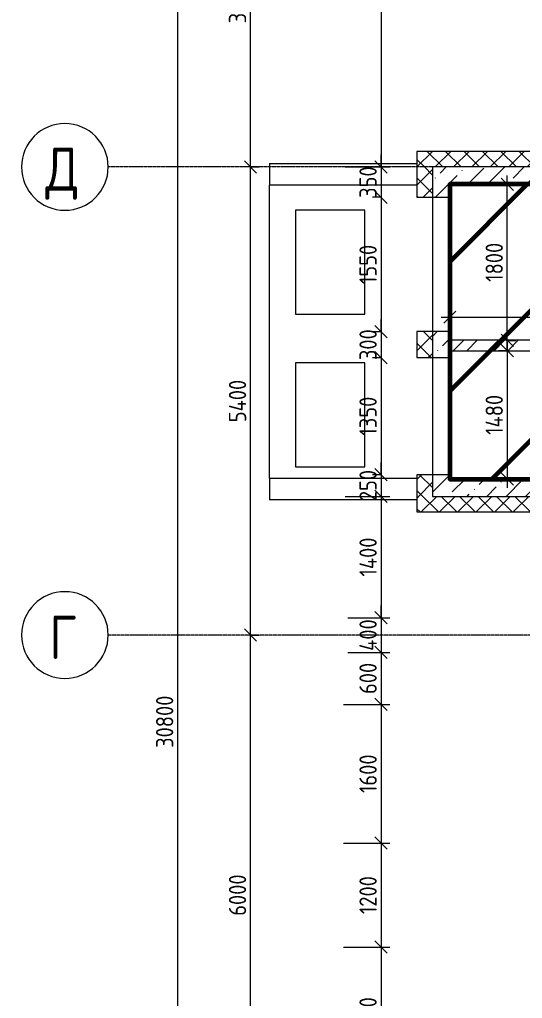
# Model space of a CAD drawing. Header units: millimetres. Extents: x -56773 to 323062, y -262288 to 76460.
# Drawn here: x -24978 to -19179, y -43652 to -32360 of the extents above; entities that cross this region are included whole.
import ezdxf

# ---------------------------------------------------------------- set-up
doc = ezdxf.new("R2010")
doc.units = ezdxf.units.MM
doc.linetypes.add('ADSK_Линия сетки', pattern=[25, 20, -2.5, 0, -2.5])
for name, color, linetype, lineweight in [('1.1) Шлифовка потолка', 5, 'Continuous', 60), ('Лестницы', 7, 'Continuous', 9), ('Оси', 7, 'Continuous', 9), ('Перекрытие', 7, 'Continuous', 18), ('Размеры', 7, 'Continuous', 9), ('Стены внутренние', 7, 'Continuous', 18), ('Стены наружные', 7, 'Continuous', 18), ('Стены несущие', 7, 'Continuous', 30), ('Стены отделка', 7, 'Continuous', 30), ('Стены штриховка', 7, 'Continuous', 9)]:
    doc.layers.add(name, color=color, linetype=linetype, lineweight=lineweight)
doc.styles.add('GOST Common', font='', dxfattribs={"width": 0.9, "height": 500})
doc.styles.add('GOST Common_3', font='', dxfattribs={"width": 0.9, "height": 200})
doc.styles.get('GOST Common').set_extended_font_data('GOST Common')
doc.styles.get('GOST Common_3').set_extended_font_data('GOST Common')
doc.dimstyles.new('ADSK_Основной_2_0', dxfattribs={"dimscale": 304.8, "dimtxt": 201.142999, "dimasz": 0.463911, "dimexe": 0.328084, "dimexo": 0.328084, "dimgap": 0.164042, "dimtad": 1, "dimdec": 3, "dimrnd": 0.001, "dimdsep": 46, "dimtxsty": 'GOST Common_3', "dimblk1": 'OBLIQUE', "dimblk2": 'OBLIQUE', "dimsah": 1, "dimcen": 0.09, "dimdle": 0.328084, "dimazin": 2, "dimtfac": 1, "dimtdec": 4, "dimtix": 1, "dimtmove": 0, "dimatfit": 3, "dimfxl": 1, "dimtvp": 1, "dimtolj": 1, "dimtzin": 0, "dimlwd": 20, "dimlwe": 20, "dimarcsym": 2})
pattern_1 = [(45, (1283.93, -48864.63), (84.1895, 308.69595), [396.875, -79.375, 3.353, -76.022])]
pattern_2 = [(45, (1283.93, -48864.63), (-106.066, 106.066), []), (135, (1283.93, -48864.63), (-106.066, -106.066), [])]

# ---------------------------------------------------------------- blocks, each defined once
blk = doc.blocks.new('Ось сетки - Круг_Ø10 мм-8259-Кладочный план 1-го этажа')
at = {"layer": 'Оси', "lineweight": 20}
for start, end in [(360, 180), (180, 360)]:
    blk.add_arc((0, 0), 5, start, end, dxfattribs=at)
blk = doc.blocks.new('_Oblique')
at = {"color": 0, "linetype": 'ByBlock', "lineweight": -2}
blk.add_line((-0.5, -0.5), (0.5, 0.5), dxfattribs=at)
blk = doc.blocks.new('*D4370')
at = {"layer": 'Defpoints', "color": 0, "transparency": 16777216}
for p in [(-22415, -39460), (-22315, -39460), (-22415, -45460)]:
    blk.add_point(p, dxfattribs=at)
at = {"layer": 'Размеры', "color": 0, "lineweight": 20, "transparency": 16777216}
for p, q in [((-22315, -45560), (-22315, -39360)), ((-22315, -39460), (-22215, -39460)), ((-22315, -45460), (-22215, -45460))]:
    blk.add_line(p, q, dxfattribs=at)
at = {"layer": 'Размеры', "color": 0, "lineweight": 20, "transparency": 16777216, "xscale": 141.4, "yscale": 141.4, "zscale": 141.4}
for p, rotation in [((-22315, -39460), 90), ((-22315, -45460), 270)]:
    blk.add_blockref('_Oblique', p, dxfattribs=dict(at, rotation=rotation))
at = {"layer": 'Размеры', "color": 0, "lineweight": 9, "transparency": 16777216, "insert": (-22465, -42460), "char_height": 200, "width": 605.47, "attachment_point": 5, "rotation": 90, "style": 'GOST Common_3'}
blk.add_mtext('\\A1;6000', dxfattribs=at)
blk = doc.blocks.new('*D4371')
at = {"layer": 'Defpoints', "color": 0, "transparency": 16777216}
for p in [(-22415, -34060), (-22315, -34060), (-22415, -39460)]:
    blk.add_point(p, dxfattribs=at)
at = {"layer": 'Размеры', "color": 0, "lineweight": 20, "transparency": 16777216}
for p, q in [((-22315, -39560), (-22315, -33960)), ((-22315, -34060), (-22215, -34060)), ((-22315, -39460), (-22215, -39460))]:
    blk.add_line(p, q, dxfattribs=at)
at = {"layer": 'Размеры', "color": 0, "lineweight": 20, "transparency": 16777216, "xscale": 141.4, "yscale": 141.4, "zscale": 141.4}
for p, rotation in [((-22315, -34060), 90), ((-22315, -39460), 270)]:
    blk.add_blockref('_Oblique', p, dxfattribs=dict(at, rotation=rotation))
at = {"layer": 'Размеры', "color": 0, "lineweight": 9, "transparency": 16777216, "insert": (-22465, -36760), "char_height": 200, "width": 625.93, "attachment_point": 5, "rotation": 90, "style": 'GOST Common_3'}
blk.add_mtext('\\A1;5400', dxfattribs=at)
blk = doc.blocks.new('*D4372')
at = {"layer": 'Defpoints', "color": 0, "transparency": 16777216}
for p in [(-22415, -30260), (-22315, -30260), (-22415, -34060)]:
    blk.add_point(p, dxfattribs=at)
at = {"layer": 'Размеры', "color": 0, "lineweight": 20, "transparency": 16777216}
for p, q in [((-22315, -34160), (-22315, -30160)), ((-22315, -30260), (-22215, -30260)), ((-22315, -34060), (-22215, -34060))]:
    blk.add_line(p, q, dxfattribs=at)
at = {"layer": 'Размеры', "color": 0, "lineweight": 20, "transparency": 16777216, "xscale": 141.4, "yscale": 141.4, "zscale": 141.4}
for p, rotation in [((-22315, -30260), 90), ((-22315, -34060), 270)]:
    blk.add_blockref('_Oblique', p, dxfattribs=dict(at, rotation=rotation))
at = {"layer": 'Размеры', "color": 0, "lineweight": 9, "transparency": 16777216, "insert": (-22465, -32160), "char_height": 200, "width": 605.47, "attachment_point": 5, "rotation": 90, "style": 'GOST Common_3'}
blk.add_mtext('\\A1;3800', dxfattribs=at)
blk = doc.blocks.new('*D4374')
at = {"layer": 'Defpoints', "color": 0, "transparency": 16777216}
for p in [(-23255, -25060), (-23155, -25060), (-23255, -55860)]:
    blk.add_point(p, dxfattribs=at)
at = {"layer": 'Размеры', "color": 0, "lineweight": 20, "transparency": 16777216}
for p, q in [((-23155, -55960), (-23155, -24960)), ((-23155, -25060), (-23055, -25060)), ((-23155, -55860), (-23055, -55860))]:
    blk.add_line(p, q, dxfattribs=at)
at = {"layer": 'Размеры', "color": 0, "lineweight": 20, "transparency": 16777216, "xscale": 141.4, "yscale": 141.4, "zscale": 141.4}
for p, rotation in [((-23155, -25060), 90), ((-23155, -55860), 270)]:
    blk.add_blockref('_Oblique', p, dxfattribs=dict(at, rotation=rotation))
at = {"layer": 'Размеры', "color": 0, "lineweight": 9, "transparency": 16777216, "insert": (-23305, -40460), "char_height": 200, "width": 756.84, "attachment_point": 5, "rotation": 90, "style": 'GOST Common_3'}
blk.add_mtext('\\A1;30800', dxfattribs=at)
blk = doc.blocks.new('*D4272')
at = {"layer": 'Defpoints', "color": 0, "transparency": 16777216}
for p in [(-21293, -25260), (-21325, -34060), (-20809, -34060)]:
    blk.add_point(p, dxfattribs=at)
at = {"layer": 'Размеры', "color": 0, "lineweight": 20, "transparency": 16777216}
for p, q in [((-20809, -25160), (-20809, -34160)), ((-21193, -25260), (-20709, -25260)), ((-21225, -34060), (-20709, -34060))]:
    blk.add_line(p, q, dxfattribs=at)
at = {"layer": 'Размеры', "color": 0, "lineweight": 20, "transparency": 16777216, "xscale": 141.4, "yscale": 141.4, "zscale": 141.4}
for p, rotation in [((-20809, -25260), 90), ((-20809, -34060), 270)]:
    blk.add_blockref('_Oblique', p, dxfattribs=dict(at, rotation=rotation))
at = {"layer": 'Размеры', "color": 0, "lineweight": 9, "transparency": 16777216, "insert": (-20959, -29660), "char_height": 200, "width": 605.47, "attachment_point": 5, "rotation": 90, "style": 'GOST Common_3'}
blk.add_mtext('\\A1;8800', dxfattribs=at)
blk = doc.blocks.new('*D4273')
at = {"layer": 'Defpoints', "color": 0, "transparency": 16777216}
for p in [(-21325, -34060), (-20809, -34410), (-20709, -34410)]:
    blk.add_point(p, dxfattribs=at)
at = {"layer": 'Размеры', "color": 0, "lineweight": 20, "transparency": 16777216}
for p, q in [((-20809, -34060), (-20809, -33918)), ((-21225, -34060), (-20709, -34060)), ((-20809, -34060), (-20809, -34410)), ((-20809, -34410), (-20909, -34410)), ((-20809, -34410), (-20809, -34551))]:
    blk.add_line(p, q, dxfattribs=at)
at = {"layer": 'Размеры', "color": 0, "lineweight": 20, "transparency": 16777216, "xscale": 141.4, "yscale": 141.4, "zscale": 141.4}
for p, rotation in [((-20809, -34060), 270), ((-20809, -34410), 90)]:
    blk.add_blockref('_Oblique', p, dxfattribs=dict(at, rotation=rotation))
at = {"layer": 'Размеры', "color": 0, "lineweight": 9, "transparency": 16777216, "insert": (-20959, -34235), "char_height": 200, "width": 454.11, "attachment_point": 5, "rotation": 90, "style": 'GOST Common_3'}
blk.add_mtext('\\A1;350', dxfattribs=at)
blk = doc.blocks.new('*D4274')
at = {"layer": 'Defpoints', "color": 0, "transparency": 16777216}
for p in [(-20709, -34410), (-20809, -35960), (-20709, -35960)]:
    blk.add_point(p, dxfattribs=at)
at = {"layer": 'Размеры', "color": 0, "lineweight": 20, "transparency": 16777216}
for p, q in [((-20809, -34310), (-20809, -36060)), ((-20809, -34410), (-20909, -34410)), ((-20809, -35960), (-20909, -35960))]:
    blk.add_line(p, q, dxfattribs=at)
at = {"layer": 'Размеры', "color": 0, "lineweight": 20, "transparency": 16777216, "xscale": 141.4, "yscale": 141.4, "zscale": 141.4}
for p, rotation in [((-20809, -34410), 90), ((-20809, -35960), 270)]:
    blk.add_blockref('_Oblique', p, dxfattribs=dict(at, rotation=rotation))
at = {"layer": 'Размеры', "color": 0, "lineweight": 9, "transparency": 16777216, "insert": (-20959, -35185), "char_height": 200, "width": 560.47, "attachment_point": 5, "rotation": 90, "style": 'GOST Common_3'}
blk.add_mtext('\\A1;1550', dxfattribs=at)
blk = doc.blocks.new('*D4275')
at = {"layer": 'Defpoints', "color": 0, "transparency": 16777216}
for p in [(-20709, -35960), (-20809, -36260), (-20709, -36260)]:
    blk.add_point(p, dxfattribs=at)
at = {"layer": 'Размеры', "color": 0, "lineweight": 20, "transparency": 16777216}
for p, q in [((-20809, -35960), (-20809, -35818)), ((-20809, -35960), (-20909, -35960)), ((-20809, -35960), (-20809, -36260)), ((-20809, -36260), (-20909, -36260)), ((-20809, -36260), (-20809, -36401))]:
    blk.add_line(p, q, dxfattribs=at)
at = {"layer": 'Размеры', "color": 0, "lineweight": 20, "transparency": 16777216, "xscale": 141.4, "yscale": 141.4, "zscale": 141.4}
for p, rotation in [((-20809, -35960), 270), ((-20809, -36260), 90)]:
    blk.add_blockref('_Oblique', p, dxfattribs=dict(at, rotation=rotation))
at = {"layer": 'Размеры', "color": 0, "lineweight": 9, "transparency": 16777216, "insert": (-20959, -36110), "char_height": 200, "width": 454.11, "attachment_point": 5, "rotation": 90, "style": 'GOST Common_3'}
blk.add_mtext('\\A1;300', dxfattribs=at)
blk = doc.blocks.new('*D4276')
at = {"layer": 'Defpoints', "color": 0, "transparency": 16777216}
for p in [(-20709, -36260), (-20809, -37610), (-20709, -37610)]:
    blk.add_point(p, dxfattribs=at)
at = {"layer": 'Размеры', "color": 0, "lineweight": 20, "transparency": 16777216}
for p, q in [((-20809, -36160), (-20809, -37710)), ((-20809, -36260), (-20909, -36260)), ((-20809, -37610), (-20909, -37610))]:
    blk.add_line(p, q, dxfattribs=at)
at = {"layer": 'Размеры', "color": 0, "lineweight": 20, "transparency": 16777216, "xscale": 141.4, "yscale": 141.4, "zscale": 141.4}
for p, rotation in [((-20809, -36260), 90), ((-20809, -37610), 270)]:
    blk.add_blockref('_Oblique', p, dxfattribs=dict(at, rotation=rotation))
at = {"layer": 'Размеры', "color": 0, "lineweight": 9, "transparency": 16777216, "insert": (-20959, -36935), "char_height": 200, "width": 560.47, "attachment_point": 5, "rotation": 90, "style": 'GOST Common_3'}
blk.add_mtext('\\A1;1350', dxfattribs=at)
blk = doc.blocks.new('*D4277')
at = {"layer": 'Defpoints', "color": 0, "transparency": 16777216}
for p in [(-20709, -37610), (-21325, -37860), (-20809, -37860)]:
    blk.add_point(p, dxfattribs=at)
at = {"layer": 'Размеры', "color": 0, "lineweight": 20, "transparency": 16777216}
for p, q in [((-20809, -37610), (-20809, -37468)), ((-20809, -37610), (-20909, -37610)), ((-20809, -37610), (-20809, -37860)), ((-21225, -37860), (-20709, -37860)), ((-20809, -37860), (-20809, -38001))]:
    blk.add_line(p, q, dxfattribs=at)
at = {"layer": 'Размеры', "color": 0, "lineweight": 20, "transparency": 16777216, "xscale": 141.4, "yscale": 141.4, "zscale": 141.4}
for p, rotation in [((-20809, -37610), 270), ((-20809, -37860), 90)]:
    blk.add_blockref('_Oblique', p, dxfattribs=dict(at, rotation=rotation))
at = {"layer": 'Размеры', "color": 0, "lineweight": 9, "transparency": 16777216, "insert": (-20959, -37735), "char_height": 200, "width": 454.11, "attachment_point": 5, "rotation": 90, "style": 'GOST Common_3'}
blk.add_mtext('\\A1;250', dxfattribs=at)
blk = doc.blocks.new('*D4278')
at = {"layer": 'Defpoints', "color": 0, "transparency": 16777216}
for p in [(-21325, -37860), (-21293, -39260), (-20809, -39260)]:
    blk.add_point(p, dxfattribs=at)
at = {"layer": 'Размеры', "color": 0, "lineweight": 20, "transparency": 16777216}
for p, q in [((-20809, -37760), (-20809, -39360)), ((-21225, -37860), (-20709, -37860)), ((-21193, -39260), (-20709, -39260))]:
    blk.add_line(p, q, dxfattribs=at)
at = {"layer": 'Размеры', "color": 0, "lineweight": 20, "transparency": 16777216, "xscale": 141.4, "yscale": 141.4, "zscale": 141.4}
for p, rotation in [((-20809, -37860), 90), ((-20809, -39260), 270)]:
    blk.add_blockref('_Oblique', p, dxfattribs=dict(at, rotation=rotation))
at = {"layer": 'Размеры', "color": 0, "lineweight": 9, "transparency": 16777216, "insert": (-20959, -38560), "char_height": 200, "width": 580.93, "attachment_point": 5, "rotation": 90, "style": 'GOST Common_3'}
blk.add_mtext('\\A1;1400', dxfattribs=at)
blk = doc.blocks.new('*D4279')
at = {"layer": 'Defpoints', "color": 0, "transparency": 16777216}
for p in [(-21293, -39260), (-21293, -39660), (-20809, -39660)]:
    blk.add_point(p, dxfattribs=at)
at = {"layer": 'Размеры', "color": 0, "lineweight": 20, "transparency": 16777216}
for p, q in [((-20809, -39260), (-20809, -39118)), ((-21193, -39260), (-20709, -39260)), ((-20809, -39260), (-20809, -39660)), ((-21193, -39660), (-20709, -39660)), ((-20809, -39660), (-20809, -39801))]:
    blk.add_line(p, q, dxfattribs=at)
at = {"layer": 'Размеры', "color": 0, "lineweight": 20, "transparency": 16777216, "xscale": 141.4, "yscale": 141.4, "zscale": 141.4}
for p, rotation in [((-20809, -39260), 270), ((-20809, -39660), 90)]:
    blk.add_blockref('_Oblique', p, dxfattribs=dict(at, rotation=rotation))
at = {"layer": 'Размеры', "color": 0, "lineweight": 9, "transparency": 16777216, "insert": (-20959, -39460), "char_height": 200, "width": 474.56, "attachment_point": 5, "rotation": 90, "style": 'GOST Common_3'}
blk.add_mtext('\\A1;400', dxfattribs=at)
blk = doc.blocks.new('*D4280')
at = {"layer": 'Defpoints', "color": 0, "transparency": 16777216}
for p in [(-21293, -39660), (-21342, -40260), (-20809, -40260)]:
    blk.add_point(p, dxfattribs=at)
at = {"layer": 'Размеры', "color": 0, "lineweight": 20, "transparency": 16777216}
for p, q in [((-20809, -39560), (-20809, -40360)), ((-21193, -39660), (-20709, -39660)), ((-21242, -40260), (-20709, -40260))]:
    blk.add_line(p, q, dxfattribs=at)
at = {"layer": 'Размеры', "color": 0, "lineweight": 20, "transparency": 16777216, "xscale": 141.4, "yscale": 141.4, "zscale": 141.4}
for p, rotation in [((-20809, -39660), 90), ((-20809, -40260), 270)]:
    blk.add_blockref('_Oblique', p, dxfattribs=dict(at, rotation=rotation))
at = {"layer": 'Размеры', "color": 0, "lineweight": 9, "transparency": 16777216, "insert": (-20959, -39960), "char_height": 200, "width": 454.11, "attachment_point": 5, "rotation": 90, "style": 'GOST Common_3'}
blk.add_mtext('\\A1;600', dxfattribs=at)
blk = doc.blocks.new('*D4281')
at = {"layer": 'Defpoints', "color": 0, "transparency": 16777216}
for p in [(-21342, -40260), (-21342, -41860), (-20809, -41860)]:
    blk.add_point(p, dxfattribs=at)
at = {"layer": 'Размеры', "color": 0, "lineweight": 20, "transparency": 16777216}
for p, q in [((-20809, -40160), (-20809, -41960)), ((-21242, -40260), (-20709, -40260)), ((-21242, -41860), (-20709, -41860))]:
    blk.add_line(p, q, dxfattribs=at)
at = {"layer": 'Размеры', "color": 0, "lineweight": 20, "transparency": 16777216, "xscale": 141.4, "yscale": 141.4, "zscale": 141.4}
for p, rotation in [((-20809, -40260), 90), ((-20809, -41860), 270)]:
    blk.add_blockref('_Oblique', p, dxfattribs=dict(at, rotation=rotation))
at = {"layer": 'Размеры', "color": 0, "lineweight": 9, "transparency": 16777216, "insert": (-20959, -41060), "char_height": 200, "width": 560.47, "attachment_point": 5, "rotation": 90, "style": 'GOST Common_3'}
blk.add_mtext('\\A1;1600', dxfattribs=at)
blk = doc.blocks.new('*D4282')
at = {"layer": 'Defpoints', "color": 0, "transparency": 16777216}
for p in [(-21342, -41860), (-21342, -43060), (-20809, -43060)]:
    blk.add_point(p, dxfattribs=at)
at = {"layer": 'Размеры', "color": 0, "lineweight": 20, "transparency": 16777216}
for p, q in [((-20809, -41760), (-20809, -43160)), ((-21242, -41860), (-20709, -41860)), ((-21242, -43060), (-20709, -43060))]:
    blk.add_line(p, q, dxfattribs=at)
at = {"layer": 'Размеры', "color": 0, "lineweight": 20, "transparency": 16777216, "xscale": 141.4, "yscale": 141.4, "zscale": 141.4}
for p, rotation in [((-20809, -41860), 90), ((-20809, -43060), 270)]:
    blk.add_blockref('_Oblique', p, dxfattribs=dict(at, rotation=rotation))
at = {"layer": 'Размеры', "color": 0, "lineweight": 9, "transparency": 16777216, "insert": (-20959, -42460), "char_height": 200, "width": 560.47, "attachment_point": 5, "rotation": 90, "style": 'GOST Common_3'}
blk.add_mtext('\\A1;1200', dxfattribs=at)
blk = doc.blocks.new('*D4283')
at = {"layer": 'Defpoints', "color": 0, "transparency": 16777216}
for p in [(-21342, -43060), (-21342, -44660), (-20809, -44660)]:
    blk.add_point(p, dxfattribs=at)
at = {"layer": 'Размеры', "color": 0, "lineweight": 20, "transparency": 16777216}
for p, q in [((-20809, -42960), (-20809, -44760)), ((-21242, -43060), (-20709, -43060)), ((-21242, -44660), (-20709, -44660))]:
    blk.add_line(p, q, dxfattribs=at)
at = {"layer": 'Размеры', "color": 0, "lineweight": 20, "transparency": 16777216, "xscale": 141.4, "yscale": 141.4, "zscale": 141.4}
for p, rotation in [((-20809, -43060), 90), ((-20809, -44660), 270)]:
    blk.add_blockref('_Oblique', p, dxfattribs=dict(at, rotation=rotation))
at = {"layer": 'Размеры', "color": 0, "lineweight": 9, "transparency": 16777216, "insert": (-20959, -43860), "char_height": 200, "width": 560.47, "attachment_point": 5, "rotation": 90, "style": 'GOST Common_3'}
blk.add_mtext('\\A1;1600', dxfattribs=at)
blk = doc.blocks.new('*D4109')
at = {"layer": 'Defpoints', "color": 0, "transparency": 16777216}
for p in [(-13616, -35793), (-13616, -36060), (-20016, -36180)]:
    blk.add_point(p, dxfattribs=at)
at = {"layer": 'Размеры', "color": 0, "lineweight": 20, "transparency": 16777216}
for p, q in [((-20116, -35793), (-13516, -35793)), ((-20016, -36080), (-20016, -35693)), ((-13616, -35960), (-13616, -35693))]:
    blk.add_line(p, q, dxfattribs=at)
at = {"layer": 'Размеры', "color": 0, "lineweight": 20, "transparency": 16777216, "xscale": 141.4, "yscale": 141.4, "zscale": 141.4, "rotation": 180}
blk.add_blockref('_Oblique', (-20016, -35793), dxfattribs=at)
at = {"layer": 'Размеры', "color": 0, "lineweight": 20, "transparency": 16777216, "xscale": 141.4, "yscale": 141.4, "zscale": 141.4}
blk.add_blockref('_Oblique', (-13616, -35793), dxfattribs=at)
at = {"layer": 'Размеры', "color": 0, "lineweight": 9, "transparency": 16777216, "insert": (-16816, -35643), "char_height": 200, "width": 625.93, "attachment_point": 5, "style": 'GOST Common_3'}
blk.add_mtext('\\A1;6400', dxfattribs=at)
blk = doc.blocks.new('*D4111')
at = {"layer": 'Defpoints', "color": 0, "transparency": 16777216}
for p in [(-19453, -34260), (-19354, -34260), (-19453, -36060)]:
    blk.add_point(p, dxfattribs=at)
at = {"layer": 'Размеры', "color": 0, "lineweight": 20, "transparency": 16777216}
for p, q in [((-19354, -36160), (-19354, -34160)), ((-19353, -34260), (-19254, -34260)), ((-19353, -36060), (-19254, -36060))]:
    blk.add_line(p, q, dxfattribs=at)
at = {"layer": 'Размеры', "color": 0, "lineweight": 20, "transparency": 16777216, "xscale": 141.4, "yscale": 141.4, "zscale": 141.4}
for p, rotation in [((-19354, -34260), 90), ((-19354, -36060), 270)]:
    blk.add_blockref('_Oblique', p, dxfattribs=dict(at, rotation=rotation))
at = {"layer": 'Размеры', "color": 0, "lineweight": 9, "transparency": 16777216, "insert": (-19504, -35160), "char_height": 200, "width": 560.47, "attachment_point": 5, "rotation": 90, "style": 'GOST Common_3'}
blk.add_mtext('\\A1;1800', dxfattribs=at)
blk = doc.blocks.new('*D4112')
at = {"layer": 'Defpoints', "color": 0, "transparency": 16777216}
for p in [(-19254, -36180), (-19354, -37660), (-19254, -37660)]:
    blk.add_point(p, dxfattribs=at)
at = {"layer": 'Размеры', "color": 0, "lineweight": 20, "transparency": 16777216}
for p, q in [((-19354, -36080), (-19354, -37760)), ((-19354, -36180), (-19454, -36180)), ((-19354, -37660), (-19454, -37660))]:
    blk.add_line(p, q, dxfattribs=at)
at = {"layer": 'Размеры', "color": 0, "lineweight": 20, "transparency": 16777216, "xscale": 141.4, "yscale": 141.4, "zscale": 141.4}
for p, rotation in [((-19354, -36180), 90), ((-19354, -37660), 270)]:
    blk.add_blockref('_Oblique', p, dxfattribs=dict(at, rotation=rotation))
at = {"layer": 'Размеры', "color": 0, "lineweight": 9, "transparency": 16777216, "insert": (-19504, -36920), "char_height": 200, "width": 580.93, "attachment_point": 5, "rotation": 90, "style": 'GOST Common_3'}
blk.add_mtext('\\A1;1480', dxfattribs=at)

msp = doc.modelspace()

# ---------------------------------------------------------------- hatches: boundary and pattern name
at = {"layer": '1.1) Шлифовка потолка', "transparency": 33554687}
h = msp.add_hatch(dxfattribs=at)
h.set_pattern_fill('ANSI31', color=5, scale=333)
h.set_pattern_definition([(45, (1274.6, 201448.7), (-747.6063, 747.6063), [])])
h.paths.add_polyline_path([(-20016.0657, -34260.0624), (-11816.0657, -34260.0624), (-11816.0657, -37660.0624), (-20016.0657, -37660.0624)])
at = {"layer": 'Стены внутренние', "lineweight": 9}
h = msp.add_hatch(dxfattribs=at)
h.set_pattern_fill('FP_5', color=256, style=0, pattern_type=2)
h.set_pattern_definition([(45, (1283.93, -48864.63), (-235.7317, 235.7317), []), (45, (1441.1, -48864.63), (-235.7317, 235.7317), [])])
h.paths.add_polyline_path([(-16351.4759, -36179.6624), (-16351.4759, -36059.6624), (-20016.0657, -36059.6624), (-20016.0657, -36179.6624), (-16711.3782, -36179.6624)])
at = {"layer": 'Стены наружные', "lineweight": 9}
h = msp.add_hatch(dxfattribs=at)
h.set_pattern_fill('FP_4', color=256, style=0, pattern_type=2)
h.set_pattern_definition(pattern_2)
h.paths.add_polyline_path([(-18516.0657, -34059.6624), (-18516.0657, -33879.6624), (-20396.0657, -33879.6624), (-20396.0657, -34059.6624), (-20216.0657, -34059.6624)])
h = msp.add_hatch(dxfattribs=at)
h.set_pattern_fill('FP_4', color=256, style=0, pattern_type=2)
h.set_pattern_definition(pattern_2)
h.paths.add_polyline_path([(-20396.0657, -37859.6624), (-20216.0657, -37859.6624), (-20216.0657, -37609.6624), (-20396.0657, -37609.6624)])
h.paths.add_polyline_path([(-20396.0657, -36259.6624), (-20216.0657, -36259.6624), (-20216.0657, -35959.6624), (-20396.0657, -35959.6624)])
h.paths.add_polyline_path([(-20216.0657, -34409.6624), (-20216.0657, -34059.6624), (-20396.0657, -34059.6624), (-20396.0657, -34409.6624)])
h = msp.add_hatch(dxfattribs=at)
h.set_pattern_fill('FP_1', color=256, style=0, pattern_type=2)
h.set_pattern_definition(pattern_1)
h.paths.add_polyline_path([(-15238.9058, -34259.6624), (-13466.0657, -34259.6624), (-13466.0657, -34059.6624), (-20216.0657, -34059.6624), (-20216.0657, -34259.6624), (-18183.8506, -34259.6624)])
h.paths.add_polyline_path([(-11816.0657, -34259.6624), (-11616.0657, -34259.6624), (-11616.0657, -34059.6624), (-11916.0657, -34059.6624), (-11916.0657, -34259.6624)])
h = msp.add_hatch(dxfattribs=at)
h.set_pattern_fill('FP_1', color=256, style=0, pattern_type=2)
h.set_pattern_definition(pattern_1)
h.paths.add_polyline_path([(-20016.0657, -37859.6624), (-20016.0657, -37609.6624), (-20216.0657, -37609.6624), (-20216.0657, -37859.6624)])
h.paths.add_polyline_path([(-20016.0657, -36259.6624), (-20016.0657, -35959.6624), (-20216.0657, -35959.6624), (-20216.0657, -36259.6624)])
h.paths.add_polyline_path([(-20016.0657, -34409.6624), (-20016.0657, -34259.6624), (-20216.0657, -34259.6624), (-20216.0657, -34409.6624)])
h = msp.add_hatch(dxfattribs=at)
h.set_pattern_fill('FP_1', color=256, style=0, pattern_type=2)
h.set_pattern_definition(pattern_1)
h.paths.add_polyline_path([(-14116.0657, -37859.6624), (-11816.0657, -37859.6624), (-11816.0657, -37659.6624), (-20016.0657, -37659.6624), (-20016.0657, -37859.6624), (-14141.0657, -37859.6624)])
h = msp.add_hatch(dxfattribs=at)
h.set_pattern_fill('FP_4', color=256, style=0, pattern_type=2)
h.set_pattern_definition(pattern_2)
h.paths.add_polyline_path([(-18566.0657, -38039.6624), (-18566.0657, -37859.6624), (-20396.0657, -37859.6624), (-20396.0657, -38039.6624), (-18696.0657, -38039.6624)])

# ---------------------------------------------------------------- linework, layer by layer
at = {"layer": '1.1) Шлифовка потолка'}
msp.add_lwpolyline([(-11816.0657, -34259.6624), (-20016.0657, -34259.6624), (-20016.0657, -37659.6624), (-11816.0657, -37659.6624)], close=True, dxfattribs=at)
at = {"layer": 'Лестницы'}
msp.add_line((-20016.0657, -36259.6624), (-20016.0657, -37609.6624), dxfattribs=at)
at = {"layer": 'Оси', "linetype": 'ADSK_Линия сетки', "lineweight": 5}
for p, q in [((-1213.4695, -34059.6624), (-23956.1623, -34059.6624)), ((63681.4538, -39459.6624), (-23956.1623, -39459.6624))]:
    msp.add_line(p, q, dxfattribs=at)
at = {"layer": 'Перекрытие'}
for p, q in [((-22096.0657, -37649.6624), (-22096.0657, -34269.6624)), ((-15616.0657, -34260.0624), (-20016.0657, -34260.0624)), ((-20216.0657, -34409.6624), (-20216.0657, -35959.6624)), ((-20016.0657, -34409.6624), (-20016.0657, -35959.6624)), ((-21796.0657, -34559.6624), (-21796.0657, -35759.6624)), ((-20996.0657, -34559.6624), (-21796.0657, -34559.6624)), ((-20996.0657, -35759.6624), (-20996.0657, -34559.6624)), ((-21796.0657, -35759.6624), (-20996.0657, -35759.6624)), ((-21796.0657, -36319.6624), (-21796.0657, -37519.6624)), ((-20996.0657, -36319.6624), (-21796.0657, -36319.6624)), ((-20996.0657, -37519.6624), (-20996.0657, -36319.6624)), ((-20216.0657, -36259.6624), (-20216.0657, -37609.6624)), ((-21796.0657, -37519.6624), (-20996.0657, -37519.6624))]:
    msp.add_line(p, q, dxfattribs=at)
at = {"layer": 'Стены наружные', "lineweight": 9}
for p, q in [((-22096.0657, -34019.6624), (-20396.0657, -34019.6624)), ((-22096.0657, -34019.6624), (-22096.0657, -34269.6624)), ((-20396.0657, -34269.6624), (-22096.0657, -34269.6624)), ((-22096.0657, -37649.6624), (-20396.0657, -37649.6624)), ((-22096.0657, -37649.6624), (-22096.0657, -37899.6624)), ((-20396.0657, -37899.6624), (-22096.0657, -37899.6624))]:
    msp.add_line(p, q, dxfattribs=at)
at = {"layer": 'Стены несущие', "lineweight": 9}
for p, q in [((-18516.0657, -34059.6624), (-20216.0657, -34059.6624)), ((-20216.0657, -34059.6624), (-20216.0657, -34259.6624)), ((-20016.0657, -34409.6624), (-20016.0657, -34259.6624)), ((-20016.0657, -34259.6624), (-13466.0657, -34259.6624)), ((-20216.0657, -34409.6624), (-20016.0657, -34409.6624)), ((-20016.0657, -35959.6624), (-20216.0657, -35959.6624)), ((-20016.0657, -36059.6624), (-20016.0657, -35959.6624)), ((-16351.4759, -36059.6624), (-20016.0657, -36059.6624)), ((-20016.0657, -36259.6624), (-20016.0657, -36179.6624)), ((-20016.0657, -36179.6624), (-16351.4759, -36179.6624)), ((-20216.0657, -36259.6624), (-20016.0657, -36259.6624)), ((-20016.0657, -37609.6624), (-20216.0657, -37609.6624)), ((-20016.0657, -37659.6624), (-20016.0657, -37609.6624)), ((-11816.0657, -37659.6624), (-20016.0657, -37659.6624)), ((-20216.0657, -37859.6624), (-18566.0657, -37859.6624))]:
    msp.add_line(p, q, dxfattribs=at)
at = {"layer": 'Стены отделка', "lineweight": 18}
for p, q in [((-20396.0657, -33879.6624), (-20396.0657, -34409.6624)), ((-18696.0657, -33879.6624), (-20396.0657, -33879.6624)), ((-20396.0657, -34409.6624), (-20216.0657, -34409.6624)), ((-20216.0657, -35959.6624), (-20396.0657, -35959.6624)), ((-20396.0657, -35959.6624), (-20396.0657, -36259.6624)), ((-20396.0657, -36259.6624), (-20216.0657, -36259.6624)), ((-20216.0657, -37609.6624), (-20396.0657, -37609.6624)), ((-20396.0657, -37609.6624), (-20396.0657, -38039.6624)), ((-20396.0657, -38039.6624), (-18696.0657, -38039.6624))]:
    msp.add_line(p, q, dxfattribs=at)
at = {"layer": 'Стены штриховка', "lineweight": 9}
for p, q in [((-20216.0657, -34259.6624), (-20216.0657, -34409.6624)), ((-20216.0657, -35959.6624), (-20216.0657, -36259.6624)), ((-20016.0657, -36059.6624), (-20016.0657, -36179.6624)), ((-20216.0657, -37609.6624), (-20216.0657, -37859.6624))]:
    msp.add_line(p, q, dxfattribs=at)

# ---------------------------------------------------------------- block references
at = {"layer": 'Оси', "lineweight": 20, "xscale": 99.99999999999993, "yscale": 99.99999999999993, "zscale": 99.99999999999993, "rotation": 89.9999999999998}
for p in [(-24456.1623, -34059.6624), (-24456.1623, -39459.6624)]:
    msp.add_blockref('Ось сетки - Круг_Ø10 мм-8259-Кладочный план 1-го этажа', p, dxfattribs=at)

# ---------------------------------------------------------------- texts
at = {"layer": 'Оси', "char_height": 500, "attachment_point": 1, "style": 'GOST Common'}
for s, insert, width in [('\\fGOST Common|b0|i0|c204|p34|;\\W.9;Д', (-24682.1394, -33835.1035), 497.847937), ('\\fGOST Common|b0|i0|c204|p34|;\\W.9;Г', (-24637.5894, -39235.1035), 389.620125)]:
    msp.add_mtext(s, dxfattribs=dict(at, insert=insert, width=width))

# ---------------------------------------------------------------- dimensions: what is measured, and where the dimension line sits
at = {"layer": 'Размеры', "lineweight": 9}
for base, p1, p2, override, picture, middle in [((-23155.3885, -25059.6624), (-23255.3734, -55859.6624), (-23255.3734, -25059.6624), {"dimpost": '<>', "dimfxl": 30800}, '*D4374', (-23305.3885, -40459.6624)), ((-20808.7681, -34059.6624), (-21292.6603, -25259.6624), (-21324.5157, -34059.6624), {"dimpost": '<>', "dimfxl": 8800.057657}, '*D4272', (-20958.7681, -29659.6624)), ((-22315.3885, -30259.6624), (-22415.3734, -34059.6624), (-22415.3734, -30259.6624), {"dimpost": '<>', "dimfxl": 3800}, '*D4372', (-22465.3885, -32159.6624)), ((-22315.3885, -34059.6624), (-22415.3734, -39459.6624), (-22415.3734, -34059.6624), {"dimpost": '<>', "dimfxl": 5400}, '*D4371', (-22465.3885, -36759.6624)), ((-20808.7681, -34409.6624), (-21324.5157, -34059.6624), (-20708.7832, -34409.6624), {"dimpost": '<>', "dimfxl": 708.255972}, '*D4273', (-20958.7681, -34234.6624)), ((-19353.5072, -34259.6624), (-19453.4921, -36059.6624), (-19453.4921, -34259.6624), {"dimpost": '<>', "dimfxl": 1800}, '*D4111', (-19503.5072, -35159.6624)), ((-20808.7681, -35959.6624), (-20708.7832, -34409.6624), (-20708.7832, -35959.6624), {"dimpost": '<>', "dimfxl": 1550}, '*D4274', (-20958.7681, -35184.6624)), ((-20808.7681, -36259.6624), (-20708.7832, -35959.6624), (-20708.7832, -36259.6624), {"dimpost": '<>', "dimfxl": 300}, '*D4275', (-20958.7681, -36109.6624)), ((-19353.5072, -37659.6624), (-19253.5223, -36179.6624), (-19253.5223, -37659.6624), {"dimpost": '<>', "dimfxl": 1480}, '*D4112', (-19503.5072, -36919.6624)), ((-20808.7681, -37609.6624), (-20708.7832, -36259.6624), (-20708.7832, -37609.6624), {"dimpost": '<>', "dimfxl": 1350}, '*D4276', (-20958.7681, -36934.6624)), ((-20808.7681, -37859.6624), (-20708.7832, -37609.6624), (-21324.5157, -37859.6624), {"dimpost": '<>', "dimfxl": 664.549864}, '*D4277', (-20958.7681, -37734.6624)), ((-20808.7681, -39259.6624), (-21324.5157, -37859.6624), (-21292.6603, -39259.6624), {"dimpost": '<>', "dimfxl": 1400.36237}, '*D4278', (-20958.7681, -38559.6624)), ((-20808.7681, -39659.6624), (-21292.6603, -39259.6624), (-21292.6603, -39659.6624), {"dimpost": '<>', "dimfxl": 400}, '*D4279', (-20958.7681, -39459.6624)), ((-22315.3885, -39459.6624), (-22415.3734, -45459.6624), (-22415.3734, -39459.6624), {"dimpost": '<>', "dimfxl": 6000}, '*D4370', (-22465.3885, -42459.6624)), ((-20808.7681, -40259.6624), (-21292.6603, -39659.6624), (-21341.6603, -40259.6624), {"dimpost": '<>', "dimfxl": 601.997508}, '*D4280', (-20958.7681, -39959.6624)), ((-20808.7681, -41859.6624), (-21341.6603, -40259.6624), (-21341.6603, -41859.6624), {"dimpost": '<>', "dimfxl": 1600}, '*D4281', (-20958.7681, -41059.6624)), ((-20808.7681, -43059.6624), (-21341.6603, -41859.6624), (-21341.6603, -43059.6624), {"dimpost": '<>', "dimfxl": 1200}, '*D4282', (-20958.7681, -42459.6624)), ((-20808.7681, -44659.6624), (-21341.6603, -43059.6624), (-21341.6603, -44659.6624), {"dimpost": '<>', "dimfxl": 1600}, '*D4283', (-20958.7681, -43859.6624))]:
    dim = msp.add_linear_dim(base=base, p1=p1, p2=p2, angle=90, dimstyle='ADSK_Основной_2_0', override=override, dxfattribs=at)
    dim.commit()
    dim.dimension.update_dxf_attribs({"geometry": picture, "text_midpoint": middle})
dim = msp.add_linear_dim(base=(-13616.0657, -35793.4632), p1=(-20016.0657, -36179.6624), p2=(-13616.0657, -36059.6624), dimstyle='ADSK_Основной_2_0', override={"dimpost": '<>', "dimfxl": 6401.124901}, dxfattribs=at)
dim.commit()
dim.dimension.update_dxf_attribs({"geometry": '*D4109', "text_midpoint": (-16816.0657, -35643.4632)})

doc.saveas('drawing.dxf')
